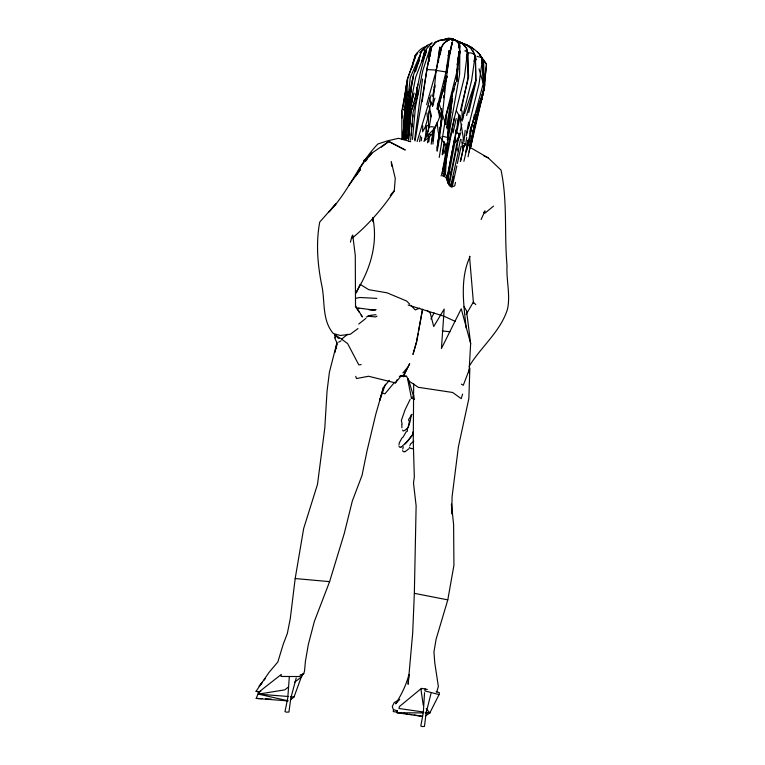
<?xml version="1.0" encoding="UTF-8"?>
<svg xmlns="http://www.w3.org/2000/svg" width="765" height="765" viewBox="0 0 765 765"><rect width="100%" height="100%" fill="white"/><g stroke="black" fill="none" stroke-linecap="round" stroke-linejoin="round"><path stroke-width="1.15" d="M413.683 383.801L413.263 441.099L414.314 477.073L413.492 483.069L416.131 505.808L414.343 593.334L412.679 633.152L408.128 684.302L408.921 674.51C406.33 684.933 401.262 694.907 395.696 703.838L399.062 700.08M467.798 78.862L467.855 53.215L466.679 48.147L463.772 45.059M428.429 131.733L428.62 111.996M453.922 90.844L453.951 88.511M455.51 133.311L455.366 142.606L459.612 136.007L460.798 132.728M451.752 513.917L452.086 496.686L458.426 446.703L468.859 398.517L469.853 368.108L463.284 385.264L461.362 384.126M422.739 125.909L422.615 131.8L425.302 126.894L427.606 118.929L426.975 113.01M437.963 108.85L438.116 102.902M403.901 128.587L405.641 89.821L406.464 87.659M406.531 97.719L406.607 95.329M420.932 52.948L421.601 50.853L426.679 46.072L421.601 50.853M409.351 447.152L410.117 448.271L411.656 448.443M405.861 101.697L403.872 128.855M406.043 97.088L406.664 80.918L415.797 55.625L407.688 78.738L406.186 104.164L402.352 139.555M405.68 117.102L406.492 98.236L407.659 91.331M457.078 74.635L456.762 81.597L460.157 45.977L458.943 42.764L456.762 41.855M457.231 71.155L457.336 68.831L457.049 71.135M403.289 135.434L403.518 130.748M403.633 128.396L404.264 115.515M469.012 372.718L470.657 343.6L466.507 310.686L464.03 306.736M405.66 130.557L405.861 127.047M406.196 121.195L407.209 103.638M441.615 108.487L441.233 115.18L438.794 110.045M406.607 113.22L406.751 110.849M402.6 450.547L403.251 451.694L404.561 451.646M428.151 136.208L428.285 133.971M424.546 692.727L423.313 712.655L420.788 726.033L422.251 726.559L424.47 726.425L426.124 712.97L431.011 693.463M404.111 128.568L404.331 125.068M404.79 124.332L406.492 98.236M408.347 139.402L410.518 107.559L413.33 94.277M468.649 122.123L466.373 134.879M404.924 113.038L405.861 99.412M406.167 94.87L406.559 89.189M459.344 114.96L447.296 176.313L446.081 178.054L444.341 176.189L445.402 174.171L447.267 146.947M447.755 139.842L447.917 137.48M448.08 135.109L449.045 120.908L447.449 139.727M408.864 115.18L410.671 98.666M289.285 677.14L287.803 697.804L284.991 711.632L286.33 712.148L288.941 712.043L290.805 698.139L296.218 677.933M403.327 135.95L403.509 133.579M452.765 90.404L449.084 130.337M457.575 68.582L457.403 70.839L457.709 68.563M469.519 146.421L471.221 126.378M446.789 111.776L445.746 124.657L438.661 102.175M405.641 138.618L405.842 136.256M406.234 131.542L406.626 126.827M406.827 124.466L407.114 120.927M407.315 118.575L408.787 100.884L413.425 76.184L407.735 99.24L405.928 119.474M408.73 139.766L411.034 111.709L417.327 90.547M411.235 135.262L411.436 132.881M411.943 126.942L412.249 123.375M412.765 117.428L412.966 115.046M444.341 176.189L445.345 164.427M404.236 139.45L407.735 99.24M410.614 140.186L413.129 112.168L418.598 91.418M438.431 62.147L438.641 59.852M438.842 57.557L439.77 47.22L441.051 48.195L440.573 52.89M475.18 58.8C476.92 54.344 471.403 51.972 467.855 53.215L466.239 50.127M406.55 137.222L406.77 134.879M407.305 129.036L409.696 103.332M407.659 138.331L410.518 107.559L412.019 101.908M412.478 139.373L415.5 106.67L422.777 70.676L430.456 46.961L431.489 47.334L435.954 42.104L440.391 40.268L445.966 39.608M429.155 60.98L430.456 46.961M482.619 93.158L482.18 97.91L480.181 103.543M483.423 90.385L483.098 93.827L479.1 104.968M484.599 77.753L484.809 75.458M457.833 63.036L458.952 51.465L459.822 52.049L459.612 74.291L442.141 173.1L441.061 175.988M432.541 140.645L433 135.941M433.344 132.402L433.688 128.874M482.447 93.674L481.883 99.44L479.158 107.205M406.244 139.45L409.074 111.126L415.739 77.035L426.162 50.184L425.426 54.831M432.56 106.325L436.136 70.39L441.051 48.195L443.384 43.634L449.619 39.187L448.883 40.134L449.581 38.327M442.151 112.053L440.487 125.011M443.566 97.853L443.805 95.482M444.159 91.934L444.513 88.377M444.876 84.829L445.106 82.457M447.095 142.826L446.77 145.991L439.856 137.088L438.182 131.704L437.102 122.333L432.072 134.334L423.973 141.41L426.87 134.047M447.41 139.66L448.462 130.662M483.088 91.943L483.327 89.61M408.261 137.987L408.998 130.882M409.237 128.51L410.939 111.92L414.314 103.017M484.14 86.636L483.652 91.341L478.221 106.928M484.637 81.922L486.492 64.27L483.681 60.062L482.486 59.68C477.723 47.22 463.121 44.188 452.44 38.824L450.92 39.216L452.488 38.872L467.281 45.403M404.953 139.613L408.156 109.166L412.813 77.169L420.195 55.147M458.952 51.465L456.629 72.876L446.282 114.023L439.234 157.418M408.367 95.061L410.26 77.581L420.004 55.09M404.551 139.574L408.787 100.884M438.364 112.512L438.622 110.17M439.273 104.308L439.779 99.622M467.597 55.587L467.855 53.215L466.22 47.965L463.533 44.972M465.177 130.308L463.915 141.869L460.186 118.556M432.904 144.04L434.759 127.631M425.044 139.565L426.535 126.56M403.193 139.546L406.808 109.06M421.276 140.808L421.687 137.279M336.992 342.471L329.399 372.239L327.028 391.384L324.8 427.951L317.504 484.302L303.657 528.558L295.185 578.541L290.26 618.78L287.344 633.458L283.26 644.149L277.829 662.002L269.05 672.378L256.055 691.264L259.431 692.143M410.203 98.943L410.48 96.639M410.91 93.187L411.188 90.892M412.459 80.545L412.746 78.24M460.473 110.351L468.62 76.902L467.434 52.316L464.422 76.94L454.477 117.523L442.141 173.1M446.406 72.685L446.846 69.166M447.133 66.813L447.429 64.461M448.596 55.07L449.179 50.366L446.005 71.948L436.815 109.051M454.477 117.523L443.193 176.18L443.49 173.827M444.551 165.603L446.664 149.146M459.067 57.949L459.822 52.049L458.292 42.582L459.143 47.841M414.64 139.88L422.548 79.025M416.15 96.094L417.776 84.255M440.105 55.042C439.913 48.338 443.442 41.989 449.619 39.187L446.129 41.511M474.912 59.852L475.39 56.419L472.952 51.073L471.192 49.562M466.698 137.442L465.761 144.03L462.5 148.381L461.907 139.488M422.165 101.764L426.784 69.567L431.489 47.334L435.008 42.314L439.521 40.287L448.223 39.331M428.744 142.166L429.586 136.275M437.417 146.144L439.12 134.401M439.636 130.882L440.143 127.353M431.192 144.174L433.086 131.274M450.862 48.31L452.192 42.065C444.465 77.982 444.054 115.152 437.15 151.279M426.66 104.556L436.394 70.074L439.77 47.22M431.909 141.181L433.659 129.39M449.122 126.187L449.457 123.949M436.863 150.15L441.711 118.651L439.856 130.404M455.873 129.926L455.529 132.144L458.245 133.253L459.612 136.007M422.978 711.947L399.043 708.514L399.349 706.611L421.391 688.404L425.149 688.949L424.843 690.919L439.062 694.582L439.359 692.641L436.079 691.79M421.391 688.404L421.085 690.355L423.284 705.292M437.064 148.037L439.301 133.932M393.535 709.7L393.239 711.565L396.719 712.129M414.085 714.979L422.194 716.308L397.054 712.77L397.351 710.886M442.199 154.597L444.264 141.697M446.531 127.631L452.182 92.45M415.032 140.932L428.735 59.048M468.008 142.443L468.39 140.091M437.37 104.815L439.579 117.169L435.476 127.439L426.067 137.251L429.289 126.98L431.25 115.142L428.907 105.713M446.703 72.656L447.085 70.303M447.477 67.942L447.869 65.589M290.719 699.669L294.028 696.963L302.194 674.606M467.941 142.223L468.333 139.899M300.387 674.52L300.043 676.537L280.956 676.451L281.3 674.424L258.723 692.162L256.208 698.407L287.898 700.922M446.703 72.073L447.095 69.778M449.81 53.732L452.478 42.104M419.564 141.678L420.559 135.864M470.284 147.741L473.258 130.385M429.079 61.248L429.481 58.934M429.882 56.61L431.489 47.334L428.381 57.394M470.552 147.062L473.372 130.672M436.758 691.856L438.364 686.463L434.759 662.739L433.956 651.856L436.127 639.129L447.793 599.865L453.932 565.23L453.607 524.599L451.455 504.106L451.503 506.306M398.967 444.867L399.349 442.715L401.931 438.02L403.05 437.226L406.1 431.89L407.449 431.144L407.248 428.983L410.03 421.964L411.369 414.467M414.917 72.053L415.653 67.98M425.311 54.879L426.162 50.184L423.973 58.025M445.354 78.221L445.775 75.888M446.406 72.398L447.879 64.25M449.782 53.76L450.203 51.437L448.041 55.568M442.486 154.683L444.589 143.026M447.114 129.046L452.593 98.742M455.118 84.762L455.538 82.429M456.17 78.938L456.59 76.605M418.13 333.731L416.638 341.945L412.966 354.444L416.456 341.907L422.586 309.108L418.551 331.388M443.193 176.18L443.614 173.856M444.035 171.532L444.455 169.208M444.886 166.885L445.307 164.561M450.174 137.834L450.595 135.51M458.254 137.231L449.198 181.63L448.166 183.179L446.942 179.947L454.697 137.671M457.279 123.586L458.771 115.439M467.912 145.924L468.964 140.148M440.621 50.49L441.051 48.195L440.085 51.532M481.644 63.438L482.495 58.848L481.682 57.605L476.997 56.314M469.165 152.034L473.334 129.868M446.942 179.947L448.194 178.054L455.653 138.542M456.533 133.894L460.138 115.41M468.39 142.204L468.83 139.871M427.415 142.806L428.524 137.031M460.492 139.23L458.187 151.355L456.189 145.771M482.036 61.994L482.495 58.848L479.043 83.968L466.181 135.988M466.334 58.016L467.434 52.316M466.88 150.313L468.916 139.804M470.045 133.961L474.08 116.576M458.656 150.208L450.719 186.153L449.533 185.943L448.3 183.619L448.978 180.119M450.116 174.296L450.575 171.962M467.166 145.321L468.065 140.703M470.771 146.87L474.147 129.581L482.839 94.229M401.921 139.335L401.816 110.858L405.842 90.547M450.719 186.153L449.562 183.265L459.536 133.11M414.716 100.913L420.262 73.182L426.162 50.184M448.166 183.179L448.864 179.679M468.046 156.806L473.841 127.918L484.895 85.173L482.486 59.68L479.12 53.512L477.322 52.049M474.013 61.353L475.208 55.51L471.594 80.545L462.529 117.447M465.732 152.006L467.415 143.82M336.065 348.677L337.011 344.154M461.094 110.839L467.558 80.009M453.396 176.686L451.197 187.176L454.716 185.866L455.519 182.386M456.208 118.451L453.023 133.091L452.498 127.468M474.654 59.823L475.39 56.419L472.665 50.5M457.04 64.796L459.822 52.049L459.478 49.945M458.206 140.473L459.22 135.826M460.234 131.188L461.754 124.226M462.768 119.589L463.781 114.951M467.405 144.021L468.17 140.54M452.249 186.67L456.839 165.852M457.346 163.538L461.161 146.191M460.501 161.53L464.078 145.302M433.573 92.728L434.836 87.009M334.927 352.483L336.944 343.495M470.953 145.819L482.677 95.08M463.915 161.3L471.776 126.674L483.27 83.471L482.486 59.68L483.996 89.715L475.629 114.205M474.683 125.479L475.208 123.155M460.32 161.511L464.049 145.273M418.378 63.122L420.96 52.01M422.892 58.915L425.024 49.84L421.477 62.348M428.983 111.336L431.154 102.108M432.502 96.342L434.95 85.957M468.744 112.637L475.801 82.524L475.39 56.419L476.375 59.804M468.381 128.377L469.461 123.767M402.753 449.065L403.298 446.789M412.555 67.282C412.784 57.805 417.872 48.453 427.377 45.938M350.427 242.151L352.034 235.964M473.87 128.377L483.547 91.207M443.939 153.755L446.339 144.566M466.64 115.553L475.887 80.172L475.39 56.419M474.051 126.942L483.7 90.308M473.86 127.554L484.436 87.248M457.986 58.895L459.822 52.049L458.675 54.133M439.005 103.811L440.87 96.925M412.88 433.439L412.411 435.122L407.449 441.462L404.733 443.824M410.891 104.566L414.142 93.1M451.025 39.398L452.44 38.824M437.819 109.079L447.171 76.223L438.077 105.713M389.347 380.358L383.437 387.463L375.653 414.745L366.971 451.168L362.055 475.314L352.302 501.075L344.279 533.444L329.6 581.649L314.348 621.448L308.343 644.426L305.378 661.61L304.556 670.886L303.753 673.554L301.649 675.839M448.606 40.163L449.132 38.346M383.437 387.463L379.593 400.64L385.417 384.25M445.593 117.007L455.701 82.687M434.931 98.15L432.56 106.115L429.069 97.863M417.145 141.535L431.154 94.975M449.17 54.736L450.203 51.437M462.596 394.138L461.19 398.642L452.689 392.483L418.312 387.31L408.768 380.932L406.961 376.868L403.432 375.558L400.057 376.179M415.653 71.298L419.421 59.307M335.558 336.227L334.869 338.321L336.782 342.471M407.401 82.4L406.282 85.785L405.565 114.033M443.624 83.863L444.761 80.507M464.508 113.641L475.887 80.172M470.685 128.673L474.864 116.433M470.045 256.543C459.641 279.062 463.762 304.374 466.191 328.128M479.129 105.369L482.734 95.453M407.554 82.352L406.272 85.565L402.734 108.716L404.838 111.135M409.906 445.546L410.614 443.882L413.808 441.262M356.337 293.024L360.105 284.331L368.778 289.696L387.023 292.813L406.655 301.028L409.801 304.269M481.118 219.469L485.02 210.901L483.748 212.574M433.879 87.239L434.893 85.116M355.735 376.332L356.49 378.56L368.577 376.256L395.457 382.911L397.016 379.794M410.193 399.282L405.068 409.801L401.338 420.549L402.094 423.925M425.397 716.059L429.815 712.932L439.062 694.582M430.934 319.024L434.061 312.904M403.432 375.558L409.696 363.652L403.834 375.634L399.32 376.466M355.61 292.813C369.916 270.561 378.359 243.978 372.737 217.518M462.5 148.381L465.761 144.03L462.137 142.577M466.172 314.444L473.353 302.079L475.763 304.613M426.325 49.19L432.062 42.534M412.077 414.314L408.443 419.784L409.371 421.305L408.443 427.367L404.867 430.418M408.491 141.41L410.7 141.621L398.613 138.312L387.616 140.808L377.862 144.002C358.316 164.217 348.754 191.728 328.94 211.905L336.17 203.547L319.741 222.032C315.649 243.643 317.714 266.277 322.237 287.697C324.905 303.112 322.361 320.831 333.32 333.511L340.215 335.472L350.246 334.305L358.001 328.539M348.907 185.35L360.363 169.591L355.495 176.285M469.155 366.359C481.022 346.679 500.817 331.322 507.568 308.878C510.523 294.601 506.172 280.114 507.042 265.665C504.116 233.851 507.702 201.472 501.018 170.06L488.204 157.877L469.614 147.148M405.154 443.968L413.119 434.071L412.842 431.938M360.497 167.784L358.364 170.538L364.752 161.08L371.905 153.096L388.821 141.468L405.068 149.911L388.821 141.468L381.381 147.148M365.488 161.358L367.63 158.604M369.055 156.768L371.905 153.096L363.71 160.66L366.502 158.527M262.194 682.457L259.125 686.301L262.529 682.045M263.887 680.343L265.254 678.641M395.457 382.911L401.482 375.405M394.558 382.309L384.881 393.87L381.811 392.732M402.897 372.985L407.363 367.669M390.284 195.362L394.118 190.82M404.159 444.35L401.08 447.219M404.58 430.427L403.212 431.011L402.591 430.093M365.823 318.422L358.737 324.035M417.47 53.569L414.582 55.855L414.506 57.538M352.407 237.953C368.587 224.537 382.548 208.482 394.252 191.059L395.256 178.417L391.231 161.444M484.886 213.215L493.53 206.12M408.912 448.72L404.867 451.838M341.859 338.914L347.817 334.19M408.319 378.847L414.42 399.454L411.398 397.972L413.942 395.954M288.376 687.066L284.781 689.858L258.379 694.123L258.723 692.162L260.894 691.283M294.668 682.189L301.859 676.623M415.701 54.764L417.642 53.416M416.275 53.627L417.298 52.967M419.689 52.689L422.022 51.198M301.984 674.673L303.753 673.554L301.821 674.74M341.094 340.779L338.608 342.185M399.732 699.325L394.195 702.614L392.273 706.497L393.353 709.585L397.159 710.771M428.849 125.02L425.636 126.569L427.31 132.995M376.992 316.117L375.653 316.901L368.051 316.251M400.812 447.056L399.56 447.162L398.909 446.205M457.212 41.052L451.828 38.68L450.834 39.139L452.211 38.747M451.828 38.68L450.681 39.187L451.943 38.709L463.848 44.131L460.559 42.897M419.708 308.123L415.299 309.94L411.369 305.885M366.292 317.083L370.738 315.295L375.911 314.711M423.734 49.668L422.653 50.108L427.578 45.087L431.852 43.519M448.548 38.25L444.771 39.531L448.175 39.292M448.3 183.619L449.562 183.265M448.433 38.288L444.226 39.426L448.29 39.254M411.838 448.806L413.454 448.376M403.222 376.715L406.55 375.978M450.92 39.216L452.488 38.872M355.524 298.369L359.875 297.489L376.839 298.379M441.845 136.801L443.843 136.505L447.63 137.557M428.352 134.86L432.072 134.334M450.881 39.311L452.431 39.13L451.054 39.283M429.289 126.98L431.833 126.684L435.476 127.439M376.093 309.662L368.615 309.548L375.108 310.236L358.269 308.008M368.118 315.849L371.474 315.524M361.166 364.618L358.785 364.848L347.664 343.657L341.219 338.828M397.054 712.77L422.911 712.894M425.216 712.904L429.815 712.932L426.191 708.686M357.265 308.477L359.254 308.505L356.5 308.333M329.6 581.649L295.185 578.541M256.208 698.407L262.032 698.684M265.522 698.847L271.336 699.124M426.784 69.567L436.394 70.074M288.089 696.485L258.379 694.123L287.965 700.769M290.461 696.676L294.028 696.963M442.275 330.939L449.992 331.781M451.484 38.566L460.578 42.649M425.264 712.272L429.815 712.932M436.136 70.39L446.005 71.948M449.724 38.346L452.708 40.574M399.034 712.511L401.348 712.894M403.662 713.267L407.143 713.841M409.457 714.223L411.771 714.596M414.343 593.334L447.793 599.865M256.055 691.264L259.469 692.105M425.149 688.949L427.339 689.523M453.243 39.99L457.279 41.128L450.748 38.336M464.795 50.873L466.354 51.322M408.147 305.025L444.054 316.232L455.433 321.472M450.451 39.158L453.827 40.325M460.425 42.725L463.676 43.901L459.363 42.008M460.568 42.821L467.004 45.221M460.731 42.936L464.011 44.169M456.848 40.956L450.011 38.365L452.985 40.698M483.91 155.955L488.204 157.877M465.675 44.198L472.464 47.774M468.199 45.938L473.726 49.132M334.477 334.774L340.387 338.264L338.417 338.379L334.745 334.621M467.578 45.833L471.814 49.075M427.052 310.294L430.274 313.115L433.717 326.55L444.178 309.06L441.424 348.544L461.238 308.764L470.657 343.6M473.076 130.174L474.386 131.542L474.061 124.552M445.402 174.171L447.296 176.313M479.961 54.784L486.492 64.27L483.996 89.715L483.863 76.672M355.343 306.507L359.196 312.206M361.118 315.056L362.4 316.949L355.515 305.684L355.276 255.347L352.713 235.037M456.562 111.068L462.203 121.1L462.012 110.896M466.325 50.155L467.855 53.215M446.607 176.744L447.439 178.876M437.848 108.305L441.663 118.977M372.412 218.924L373.368 222.089L372.928 218.637M479.005 68.821L483.27 83.471M429.548 111.25L430.972 116.825M448.194 178.054L449.198 181.63M416.629 87.277L417.231 89.534M474.137 115.008L476.079 122.763L475.591 114.616M470.016 131.14L470.552 133.406L470.121 129.964M407.63 379L411.398 397.972M450.489 110.552L450.92 112.818M473.468 303.179L469.5 256.218M391.345 162.62L391.699 166.148M335.003 335.797L335.147 337.853M481.673 95.96L481.883 99.44L481.807 95.864M482.046 95.615L482.18 97.91L482.141 95.577M401.816 110.858L402.007 118.001M483.681 60.062L483.834 74.291M401.845 424.393L401.864 427.75M405.268 113.038L405.077 109.548L405.163 113.105"/></g></svg>
